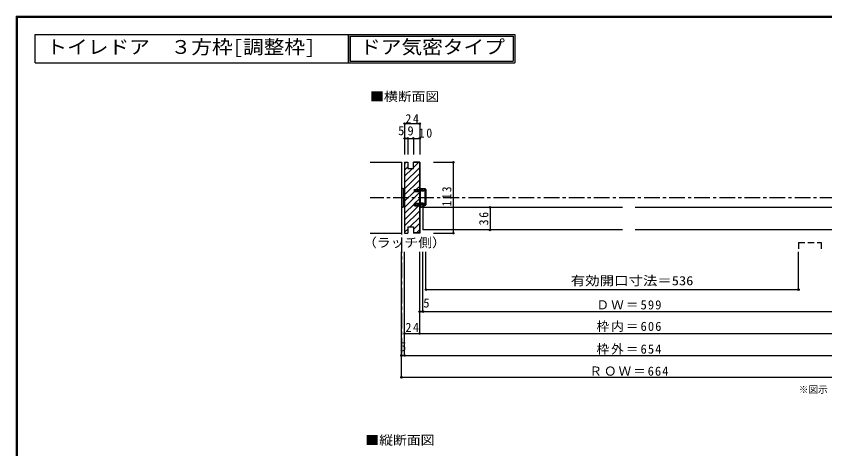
# Model space of a CAD drawing. Units: millimetres at full size, sheet at 1:5. Extents: x -973 to 977, y -718 to 696.
# Drawn here: x -973 to 316, y 6 to 696 of the extents above; entities that cross this region are included whole.
import ezdxf
from ezdxf.enums import TextEntityAlignment as Align

# ---------------------------------------------------------------- set-up
doc = ezdxf.new("R2010")
doc.units = ezdxf.units.MM
doc.header["$LTSCALE"] = 5
doc.header["$PDMODE"] = 32
doc.header["$PDSIZE"] = 2.5
doc.linetypes.add('CHAIN1', pattern=[8, 5, -1, 1, -1])
doc.linetypes.add('DASHED2', pattern=[3, 2, -1])
for name, color, linetype in [('0-0_補助線', 7, 'Continuous'), ('0-1_通り芯', 4, 'CHAIN1'), ('0-3_仕上げ', 7, 'Continuous'), ('0-4_枠', 3, 'Continuous'), ('0-6_扉', 6, 'Continuous'), ('0-7_金物', 7, 'Continuous'), ('0-8_戸当', 7, 'Continuous'), ('0-A_文字', 3, 'Continuous'), ('0-B_寸法', 7, 'Continuous'), ('0-C_ハッチ', 4, 'Continuous'), ('F-1_枠', 6, 'Continuous')]:
    doc.layers.add(name, color=color, linetype=linetype)
doc.styles.add('ＭＳ ゴシック', font='')
doc.styles.get('ＭＳ ゴシック').set_extended_font_data('MS Gothic')

msp = doc.modelspace()

# ---------------------------------------------------------------- linework, layer by layer
at = {"layer": '0-1_通り芯'}
for p, q in [((-359.2, 463), (-359.2, 155)), ((412.506, 406.5), (-409.2, 406.5))]:
    msp.add_line(p, q, dxfattribs=at)
at = {"layer": '0-3_仕上げ'}
for p, q in [((-409.2, 463), (-359.2, 463)), ((-359.2, 463), (-359.2, 350)), ((-409.2, 350), (-359.2, 350))]:
    msp.add_line(p, q, dxfattribs=at)
at = {"layer": '0-4_枠'}
for p, q in [((-354.2, 463), (-349.2, 463)), ((-354.2, 463), (-354.2, 350)), ((-349.2, 463), (-349.2, 453)), ((-349.2, 453), (-340.2, 453)), ((-340.2, 453), (-340.2, 463)), ((-330.2, 463), (-340.2, 463)), ((-330.7, 462.5), (-340.2, 462.5)), ((-330.7, 462.5), (-330.7, 419.479)), ((-330.2, 463), (-330.2, 419.479)), ((-338.7, 419.479), (-330.2, 419.479)), ((-338.7, 415.779), (-338.7, 419.479)), ((-330.2, 415.779), (-338.7, 415.779)), ((-330.2, 397.179), (-330.2, 415.779)), ((-330.2, 397.179), (-338.7, 397.179)), ((-338.7, 393.479), (-338.7, 397.179)), ((-338.7, 393.479), (-330.2, 393.479)), ((-330.7, 393.479), (-330.7, 350.5)), ((-330.2, 393.479), (-330.2, 350)), ((-354.2, 350), (-349.2, 350)), ((-349.2, 360), (-349.2, 350)), ((-349.2, 360), (-340.2, 360)), ((-340.2, 360), (-340.2, 350)), ((-330.7, 350.5), (-340.2, 350.5)), ((-330.2, 350), (-340.2, 350))]:
    msp.add_line(p, q, dxfattribs=at)
at = {"layer": '0-6_扉'}
for p, q in [((-6.847, 391), (-325.2, 391)), ((-325.2, 391), (-325.2, 355)), ((331.506, 391), (13.153, 391)), ((-6.847, 355), (-325.2, 355)), ((331.506, 355), (13.153, 355))]:
    msp.add_line(p, q, dxfattribs=at)
at = {"layer": '0-6_扉', "linetype": 'DASHED2'}
for p, q in [((273.512, 334.908), (273.512, 320)), ((273.512, 334.908), (309.512, 334.908)), ((309.512, 334.908), (309.512, 320))]:
    msp.add_line(p, q, dxfattribs=at)
at = {"layer": '0-7_金物'}
for p, q in [((-359.2, 421.5), (-359.2, 391.5)), ((-359.2, 421.5), (-356.7, 421.5)), ((-356.7, 421.5), (-356.7, 391.5)), ((-356.7, 416.5), (-354.7, 416.5)), ((-354.7, 416.5), (-354.7, 396.5)), ((-354.7, 415.5), (-354.2, 415.5)), ((-359.2, 391.5), (-356.7, 391.5)), ((-356.7, 396.5), (-354.7, 396.5)), ((-354.7, 397.5), (-354.2, 397.5))]:
    msp.add_line(p, q, dxfattribs=at)
at = {"layer": '0-8_戸当'}
for p, q in [((-337.7, 417.579), (-334.7, 419.479)), ((-334.7, 416.079), (-337.7, 417.579)), ((-334.7, 418.329), (-334.7, 419.479)), ((-330.2, 418.329), (-334.7, 418.329)), ((-334.7, 416.829), (-330.2, 416.829)), ((-334.7, 416.079), (-334.7, 416.829)), ((-330.2, 418.579), (-327.7, 418.579)), ((-330.2, 418.329), (-330.2, 418.579)), ((-330.2, 396.129), (-330.2, 416.829)), ((-330.098, 420.104), (-328.198, 418.654)), ((-321.2, 420.629), (-329.9, 420.629)), ((-328.7, 398.629), (-328.7, 416.879)), ((-328.2, 417.379), (-327.7, 417.379)), ((-327.7, 418.879), (-327.7, 419.129)), ((-325, 419.129), (-327.7, 419.129)), ((-327.7, 418.829), (-327.7, 418.579)), ((-327.314, 419.116), (-325.596, 418.643)), ((-326.866, 417.828), (-326.005, 417.515)), ((-325, 417.129), (-325, 419.129)), ((-323.8, 417.129), (-325, 417.129)), ((-323.8, 419.129), (-323.8, 417.129)), ((-321.7, 419.129), (-323.8, 419.129)), ((-321.7, 396.129), (-321.7, 419.129)), ((-320.2, 419.629), (-320.2, 395.129)), ((-334.7, 394.629), (-334.7, 393.479)), ((-329.5, 394.629), (-334.7, 394.629)), ((-329.5, 393.129), (-329.5, 394.629)), ((-328.8, 393.129), (-328.8, 395.629)), ((-328.2, 398.129), (-326.24, 398.129)), ((-327.7, 395.329), (-326.497, 396.581)), ((-327.7, 394.629), (-327.7, 395.329)), ((-320.7, 394.629), (-327.7, 394.629)), ((-327.209, 392.145), (-322.261, 394.629)), ((-326.895, 391.519), (-320.7, 394.629)), ((-325.7, 396.179), (-325.7, 396.129)), ((-321.7, 396.129), (-325.7, 396.129)), ((-325.231, 397.579), (-322.609, 398.397)), ((-324.683, 396.284), (-322.192, 397.061))]:
    msp.add_line(p, q, dxfattribs=at)
for points in [[(-334.7, 396.879), (-337.7, 395.379), (-334.7, 393.479)], [(-334.7, 396.879), (-334.7, 396.129), (-330.2, 396.129)], [(-329.5, 394.629), (-329.5, 395.629), (-328.7, 395.629), (-328.7, 396.729), (-326.363, 396.729)]]:
    msp.add_lwpolyline(points, dxfattribs=at)
for centre, radius, start, end in [((-329.9, 420.329), 0.3, 90, 228.65222), ((-328.2, 416.879), 0.5, 90, 180), ((-328, 418.879), 0.3, 228.65222, 360), ((-327.4, 418.829), 0.3, 73.20997, 180), ((-327.7, 418.379), 1, 270, 326.52262), ((-325.8, 418.079), 0.6, 246.66235, 0), ((-325.8, 418.079), 0.6, 0, 73.20997), ((-321.2, 419.629), 1, 0, 90), ((-327.7, 393.129), 1.8, 180, 296.57515), ((-327.7, 393.129), 1.1, 180, 296.57515), ((-328.2, 398.629), 0.5, 180, 270), ((-326.2, 396.179), 0.5, 0, 126.38479), ((-326.363, 395.929), 0.8, 48.59038, 90), ((-326.24, 396.929), 1.2, 32.78874, 90), ((-325.04, 397.429), 1.2, 228.59038, 287.32983), ((-322.4, 397.729), 0.7, 287.32983, 107.32983), ((-320.7, 395.129), 0.5, 270, 0)]:
    msp.add_arc(centre, radius, start, end, dxfattribs=at)
at = {"layer": '0-A_文字'}
for p, q in [((-443.396, 621.667), (-443.396, 666.667)), ((-443.396, 666.667), (-443.396, 621.667)), ((-440.896, 664.167), (-181.292, 664.167)), ((-440.896, 664.167), (-440.896, 624.167)), ((-181.292, 664.167), (-181.292, 624.167)), ((-943.333, 621.667), (-443.396, 621.667)), ((-443.396, 621.667), (-178.792, 621.667)), ((-440.896, 624.167), (-181.292, 624.167))]:
    msp.add_line(p, q, dxfattribs=at)
for points in [[(-943.333, 621.667), (-943.333, 666.667), (-443.396, 666.667)], [(-443.396, 666.667), (-443.396, 621.667), (-443.396, 666.667)], [(-443.396, 666.667), (-178.792, 666.667), (-178.792, 621.667)]]:
    msp.add_lwpolyline(points, dxfattribs=at)
at = {"layer": '0-B_寸法', "color": 4}
for p, q in [((-354.2, 524.503), (-354.2, 475.461)), ((-354.2, 500.979), (-330.2, 500.979)), ((-349.2, 500.979), (-349.2, 475.461)), ((-340.2, 500.979), (-340.2, 475.461)), ((-308.34, 463), (-276.43, 463)), ((-276.43, 350), (-276.43, 463)), ((-218.079, 391), (-218.079, 355)), ((-308.34, 350), (-276.43, 350)), ((-359.2, 120), (-359.2, 320)), ((-354.2, 155), (-354.2, 320)), ((-330.2, 190), (-330.2, 320)), ((-325.2, 225), (-325.2, 320)), ((-320.2, 260), (-320.2, 320)), ((273.512, 260), (273.512, 320)), ((-320.2, 260), (273.512, 260)), ((-330.2, 225), (333.506, 225)), ((-354.2, 190), (357.506, 190)), ((-359.2, 155), (362.506, 155)), ((362.506, 120), (-359.2, 120))]:
    msp.add_line(p, q, dxfattribs=at)
msp.add_lwpolyline([(-354.2, 524.503), (-330.2, 524.503), (-330.2, 475.461)], dxfattribs=at)
at = {"layer": '0-B_寸法'}
for p in [(-354.2, 524.503), (-330.2, 524.503), (-354.2, 500.979), (-349.2, 500.979), (-340.2, 500.979), (-330.2, 500.979), (-276.43, 463), (-218.079, 391), (-276.43, 350), (-218.079, 355), (-320.2, 260), (273.512, 260), (-330.2, 225), (-325.2, 225), (-354.2, 190), (-330.2, 190), (-359.2, 155), (-354.2, 155), (-359.2, 120)]:
    msp.add_point(p, dxfattribs=at)
at = {"layer": '0-C_ハッチ'}
for p, q in [((-354.2, 460.398), (-351.598, 463)), ((-354.2, 450.498), (-349.2, 455.498)), ((-354.2, 430.699), (-330.7, 454.199)), ((-354.2, 440.599), (-341.799, 453)), ((-340.2, 454.599), (-332.299, 462.5)), ((-354.2, 420.8), (-330.7, 444.3)), ((-354.2, 410.9), (-330.7, 434.4)), ((-354.2, 401.001), (-338.7, 416.501)), ((-354.2, 391.101), (-330.2, 415.101)), ((-335.722, 419.479), (-330.7, 424.501)), ((-338.223, 397.179), (-330.2, 405.202)), ((-354.2, 381.202), (-338.7, 396.702)), ((-354.2, 371.302), (-332.023, 393.479)), ((-354.2, 361.403), (-330.7, 384.903)), ((-345.704, 360), (-330.7, 375.003)), ((-340.2, 355.604), (-330.7, 365.104)), ((-354.2, 351.503), (-349.2, 356.503)), ((-335.405, 350.5), (-330.7, 355.204))]:
    msp.add_line(p, q, dxfattribs=at)
at = {"layer": 'F-1_枠'}
for p, q in [((-973.347, 695.833), (-973.347, -700.833)), ((-973.347, 695.833), (976.653, 695.833)), ((-973.347, 695), (976.653, 695)), ((-973.347, 694.167), (976.653, 694.167)), ((-972.514, 695.833), (-972.514, -700.833)), ((-971.68, 695.833), (-971.68, -700.833))]:
    msp.add_line(p, q, dxfattribs=at)

# ---------------------------------------------------------------- texts
at = {"layer": '0-0_補助線', "style": 'ＭＳ ゴシック', "width": 1.15}
msp.add_text('有効開口寸法＝536', height=14.66, dxfattribs=at).set_placement((-89.347, 262.5), align=Align.BOTTOM_LEFT)
at = {"layer": '0-0_補助線', "char_height": 14.66, "attachment_point": 7, "style": 'ＭＳ ゴシック'}
for s, insert in [('\\T1.17;ＤＷ＝599', (-48.347, 228.153)), ('\\T1.17;枠内＝606', (-48.347, 192.5)), ('\\T1.17;枠外＝654', (-48.347, 156.306)), ('\\T1.16;ＲＯＷ＝664', (-59.597, 122.5))]:
    msp.add_mtext(s, dxfattribs=dict(at, insert=insert))
at = {"layer": '0-A_文字', "style": 'ＭＳ ゴシック', "width": 1.1}
for s, p in [('トイレドア\u3000３方枠[調整枠]', (-925.208, 629.167)), ('ドア気密タイプ', (-425.271, 629.167))]:
    msp.add_text(s, height=21.99, dxfattribs=at).set_placement(p, align=Align.BOTTOM_LEFT)
at = {"layer": '0-A_文字', "color": 7, "style": 'ＭＳ ゴシック', "width": 1.1}
for s, p in [('■横断面図', (-409.2, 555.99)), ('（ラッチ側）', (-420.45, 323.195)), ('■縦断面図', (-416.704, 8.256))]:
    msp.add_text(s, height=14.66, dxfattribs=at).set_placement(p, align=Align.BOTTOM_LEFT)
at = {"layer": '0-A_文字', "color": 7, "style": 'ＭＳ ゴシック'}
msp.add_text('※図示：右吊り元', height=11, dxfattribs=at).set_placement((274.044, 91.751), align=Align.BOTTOM_LEFT)
at = {"layer": '0-B_寸法', "style": 'ＭＳ ゴシック'}
for s, p in [('5', (-364.597, 501.707)), ('9', (-349.7, 501.38)), ('5', (-324.45, 227)), ('5', (-361.7, 157.5))]:
    msp.add_text(s, height=14.66, dxfattribs=at).set_placement(p, align=Align.BOTTOM_LEFT)
at = {"layer": '0-B_寸法', "char_height": 14.66, "attachment_point": 7, "style": 'ＭＳ ゴシック'}
for s, insert in [('\\T1.27;\\W0.95;24', (-352.969, 525.084)), ('\\T1.27;\\W0.95;10', (-331.721, 502.035)), ('\\T1.27;\\W0.95;24', (-352.825, 192.5))]:
    msp.add_mtext(s, dxfattribs=dict(at, insert=insert))
at = {"layer": '0-B_寸法', "char_height": 14.66, "attachment_point": 7, "rotation": 90, "style": 'ＭＳ ゴシック'}
for s, insert in [('\\T1.27;\\W0.9;113', (-279.508, 392.523)), ('\\T1.27;\\W0.95;36', (-220.579, 362.375))]:
    msp.add_mtext(s, dxfattribs=dict(at, insert=insert))

doc.saveas('drawing.dxf')
